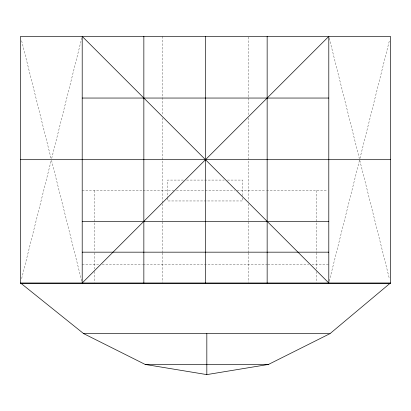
<?xml version="1.0" encoding="UTF-8"?>
<svg xmlns="http://www.w3.org/2000/svg" width="411" height="411" viewBox="0 0 411 411"><rect width="100%" height="100%" fill="white"/><g stroke="black" fill="none" stroke-linecap="round" stroke-linejoin="round"><path stroke-width="0.31" stroke-dasharray="2.06 1.54" d="M21.639 278.632L51.221 160.316M51.688 158.446L81.732 38.259M329.268 281.124L359.471 160.316M359.938 158.446L389.361 40.751M183.429 180.08L167.493 180.08L167.493 197.357M186.615 180.08L224.221 180.08M227.411 180.08L242.706 180.08L242.706 195.739M82.2 190.519L142.514 190.519M143.151 190.519L173.853 190.519M176.411 190.519L234.589 190.519M237.147 190.519L265.927 190.519M266.569 190.519L327.567 190.519M82.2 264.499L99.01 264.499M102.205 264.499L142.514 264.499M143.151 264.499L267.207 264.499M267.849 264.499L308.795 264.499M311.99 264.499L328.8 264.499M329.268 38.259L359.312 158.446M359.779 160.316L389.361 278.632M21.639 40.751L51.062 158.446M51.529 160.316L81.732 281.124M316.47 190.519L316.47 252.169M316.47 252.786L316.47 268.964M316.47 271.512L316.47 282.357M248.655 37.036L248.655 115.383M248.655 117.952L248.655 201.359M248.655 203.913L248.655 252.38M248.655 253.017L248.655 282.357M242.706 197.902L242.706 200.958L167.493 200.958L167.493 197.902M162.345 36.394L162.345 115.383M162.345 117.952L162.345 203.27M162.345 203.913L162.345 252.38M162.345 253.017L162.345 282.357M94.53 190.519L94.53 251.527M94.53 252.786L94.53 268.964M94.53 271.512L94.53 282.357"/><path stroke-width="0.62" d="M330.043 333.614L390.45 282.994L390.45 36.394L20.55 36.394L20.55 282.994L83.618 333.614L145.181 364.439L206.831 374.606L268.481 364.439L330.043 333.614L83.618 333.614M82.2 98.044L328.8 98.044M20.55 159.694L390.45 159.694M82.2 221.344L328.8 221.344M82.2 252.169L328.8 252.169M20.55 282.994L390.45 282.994M20.55 283.611L390.45 283.611M145.181 364.439L268.481 364.439M267.15 36.394L267.15 282.994M206.831 333.614L206.831 374.606M205.5 36.394L205.5 282.994M143.85 36.394L143.85 282.994M328.8 36.394L82.2 282.994L82.2 36.394L328.8 282.994L328.8 36.394"/></g></svg>
